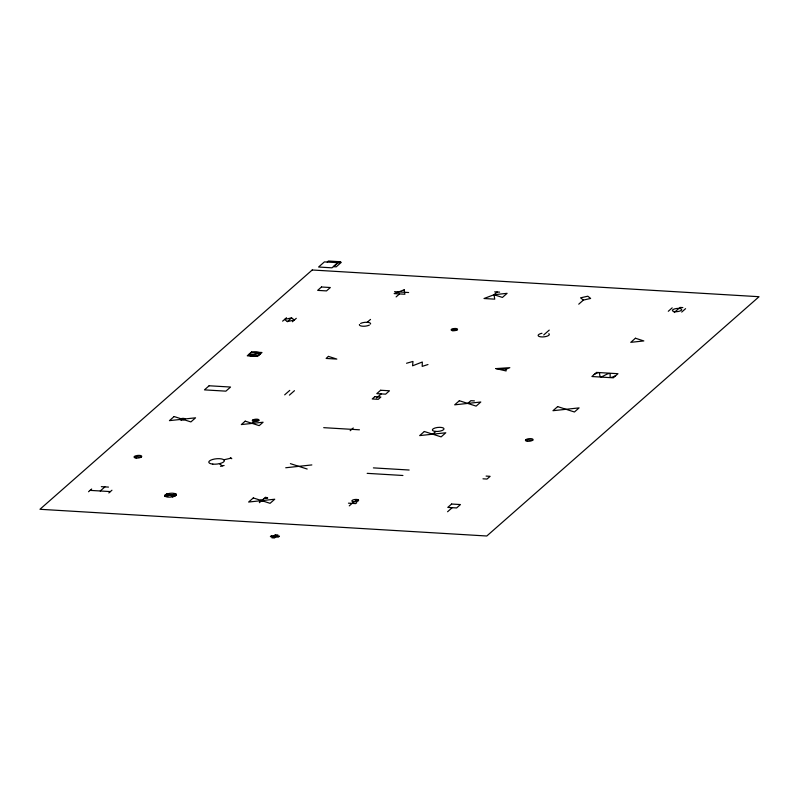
<?xml version="1.0" encoding="UTF-8"?>
<svg xmlns="http://www.w3.org/2000/svg" width="799" height="799" viewBox="0 0 799 799"><rect width="100%" height="100%" fill="white"/><g stroke="black" fill="none" stroke-linecap="round" stroke-linejoin="round"><path stroke-width="1.2" d="M506.107 369.208L506.107 370.946L495.909 368.599L509.822 367.68L506.107 369.208L495.909 368.599M327.23 262.052L328.399 261.023L340.554 261.752L339.385 262.781L324.414 261.892L318.581 267.026L331.984 267.825L337.817 262.701M88.539 491.745L91.655 489.008M282.626 321.158L286.511 317.742M287.33 321.607L291.585 317.872L294.342 320.029L287.33 321.607L284.574 319.45L291.585 317.872M292.404 321.747L296.289 318.322M100.245 490.976L104.919 486.881M108.844 492.953L111.95 490.216M252.204 423.39L254.302 421.552M284.674 394.856L289.747 390.401M360.609 323.455A5.643 1.918 -5.8 0 1 367.24 322.287L370.506 319.42M396.114 296.908L399.52 293.922M289.398 395.135L294.471 390.681M376.579 397.972L381.203 393.907M494.042 294.731L502.431 297.428L507.095 293.323L494.042 294.731L494.741 299.156L484.014 298.516L494.042 294.731L497.158 291.995M259.345 502.681L265.568 497.218L267.725 498.027L264.129 498.486M350.172 430.711L353.278 427.974M349.263 505.867L353.887 501.802M543.739 334.941L549.243 330.107M578.746 304.179L583.41 300.074L590.661 298.446L587.804 296.209L580.553 297.837L583.41 300.074M432.728 434.187L435.845 431.45M467.735 403.425L470.841 400.689L474.416 400.898M356.773 502.671L355.715 503.6L348.464 503.17M668.294 311.28L672.179 307.865M447.57 511.75L452.194 507.685M674.206 312.549L680.039 307.425L682.835 307.585M681.697 312.079L685.592 308.664M615.5 375.75C614.291 376.009 609.667 379.285 610.007 376.089A47.121 16.04 -5.8 0 1 610.226 375.2C610.925 370.426 603.265 377.008 600.758 376.868C597.872 374.771 602.576 369.737 594.206 374.471M427.984 364.534L422.192 366.381L422.311 362.007L412.574 365.802L412.973 361.448L406.541 363.255M355.245 500.613L358.182 499.774M249.188 355.146L259.565 352.818M249.727 355.555L260.075 353.228M223.83 459.795L231.081 458.167M220.464 466.306L224.1 465.487M167.121 493.952L168.549 493.632M166.342 494.271L168.689 493.742M165.872 494.521L168.839 493.862M165.543 494.741L168.979 493.972M165.313 494.941L169.118 494.082M165.143 495.12L169.268 494.191M164.954 495.45L169.548 494.421M164.924 495.6L169.688 494.531M164.914 495.75L169.837 494.641M164.944 495.879L169.977 494.751M165.003 496.019L170.117 494.861M165.083 496.139L170.407 495.09M165.303 496.359L175.75 494.012M170.696 495.31L175.9 494.142M170.836 495.42L176 494.261M170.976 495.53L176.07 494.391M171.116 495.65L176.12 494.521M171.266 495.76L176.14 494.661A5.643 1.918 -5.8 0 0 167.63 493.792A5.643 1.918 -5.8 0 0 167.81 497.108A5.643 1.918 -5.8 0 0 176.14 494.641M171.545 495.979L176.08 494.961M171.695 496.089L176 495.13M171.835 496.209L175.87 495.3M171.975 496.319L175.68 495.48M172.115 496.429L175.42 495.69M172.404 496.648L174.532 496.179M173.513 496.549L172.544 496.768L168.469 493.572M285.732 467.755L311.85 464.928M494.681 291.855L499.635 292.144M394.546 291.685L408.629 292.524M451.435 329.428L457.298 329.777M252.544 420.174L258.766 420.554M180.264 419.095L184.739 419.365M323.705 427.665L359.45 429.802M525.732 439.75L532.763 440.169M373.393 467.884L409.138 470.022M486.102 476.084L490.137 476.324L487.02 479.06L482.986 478.811M134.412 456.509L141.443 456.928M367.17 473.348L402.916 475.485M101.343 486.661L108.484 487.09M90.097 490.376L110.392 491.585M274.197 535.769L276.834 535.919M290.397 463.65L307.176 469.033M230.372 457.607L231.8 458.726M219.425 463.66L222.282 465.897M548.833 333.682A5.643 1.918 -5.8 0 1 545.887 336.529A5.643 1.918 -5.8 0 1 538.476 336.089A5.643 1.918 -5.8 0 1 541.982 333.273M367.24 322.287A5.643 1.918 -5.8 0 1 370.546 324.044M369.398 325.063A5.643 1.918 -5.8 0 1 362.766 326.222A5.643 1.918 -5.8 0 1 359.45 324.464M312.209 269.992L39.95 509.283L486.791 535.999L759.05 296.709L312.209 269.992M338.626 262.182L333.523 266.676L336.199 266.836L341.303 262.342L338.626 262.182M174.112 416.539L169.438 420.634L195.555 417.817L190.891 421.922L174.112 416.539M209.118 385.767L204.444 389.872L225.897 391.15L230.561 387.046L209.118 385.767M321.498 286.991L317.652 290.377L326.501 290.906L330.347 287.52L321.498 286.991M251.705 351.89L247.231 355.825L257.518 356.444L262.002 352.509L251.705 351.89M245.213 421.153L241.328 424.569L263.091 422.222L259.196 425.637L245.213 421.153M328.439 356.394L326.102 358.441L336.828 359.081L328.439 356.394M253.293 497.937L248.629 502.042L274.736 499.225L270.072 503.32L253.293 497.937M380.634 390.252L376.778 393.637L385.627 394.167L389.483 390.781L380.634 390.252M374.851 396.654L372.224 398.961L378.257 399.33L380.883 397.023L374.851 396.654M271.45 535.67L270.352 536.628L278.342 537.108L279.44 536.149L271.45 535.67M275.295 534.801L271.87 537.817L274.496 537.977L277.932 534.96L275.295 534.801M424.339 431.5L419.675 435.595L445.782 432.778L441.118 436.883L424.339 431.5M459.345 400.728L454.681 404.833L480.788 402.007L476.124 406.112L459.345 400.728M557.652 406.611L552.978 410.706L579.095 407.889L574.431 411.994L557.652 406.611M596.543 372.424L591.879 376.529L613.322 377.807L617.987 373.702L596.543 372.424M635.435 338.237L630.771 342.342L643.824 340.933L635.435 338.237M451.615 504.029L447.77 507.415L456.619 507.944L460.464 504.559L451.615 504.029M404.184 289.817L394.157 293.603L404.883 294.242L404.184 289.817M353.597 501.782A3.406 1.159 -5.8 0 0 358.631 500.294A3.406 1.159 -5.8 0 0 353.498 499.774A3.406 1.159 -5.8 0 0 353.597 501.782M260.694 501.283A1.908 0.649 -5.8 0 0 263.59 500.474A1.908 0.649 -5.8 0 0 260.764 500.144A1.908 0.649 -5.8 0 0 260.694 501.283M212.794 464.109A7.83 2.667 -5.8 0 0 224.369 460.673A7.83 2.667 -5.8 0 0 212.554 459.495A7.83 2.667 -5.8 0 0 212.794 464.109M136.11 458.047A3.855 1.308 -5.8 0 0 141.763 456.339A3.855 1.308 -5.8 0 0 135.92 455.78A3.855 1.308 -5.8 0 0 136.11 458.047M527.42 441.278A3.855 1.308 -5.8 0 0 533.073 439.58A3.855 1.308 -5.8 0 0 527.24 439.021A3.855 1.308 -5.8 0 0 527.42 441.278M435.345 431.41A5.873 1.998 -5.8 0 0 444.024 428.843A5.873 1.998 -5.8 0 0 435.155 427.954A5.873 1.998 -5.8 0 0 435.345 431.41M254.012 421.532A3.406 1.159 -5.8 0 0 259.046 420.034A3.406 1.159 -5.8 0 0 253.912 419.525A3.406 1.159 -5.8 0 0 254.012 421.532M181.343 420.064A2.457 0.839 -5.8 0 0 184.939 418.986A2.457 0.839 -5.8 0 0 181.223 418.626A2.457 0.839 -5.8 0 0 181.343 420.064M251.895 356.094A5.643 1.918 -5.8 0 0 260.224 353.627A5.643 1.918 -5.8 0 0 251.715 352.778A5.643 1.918 -5.8 0 0 251.895 356.094M452.843 330.706A3.216 1.089 -5.8 0 0 457.567 329.288A3.216 1.089 -5.8 0 0 452.693 328.818A3.216 1.089 -5.8 0 0 452.843 330.706M674.785 311.66A4.694 1.598 -5.8 0 0 681.717 309.613A4.694 1.598 -5.8 0 0 674.636 308.893A4.694 1.598 -5.8 0 0 674.785 311.66"/></g></svg>
